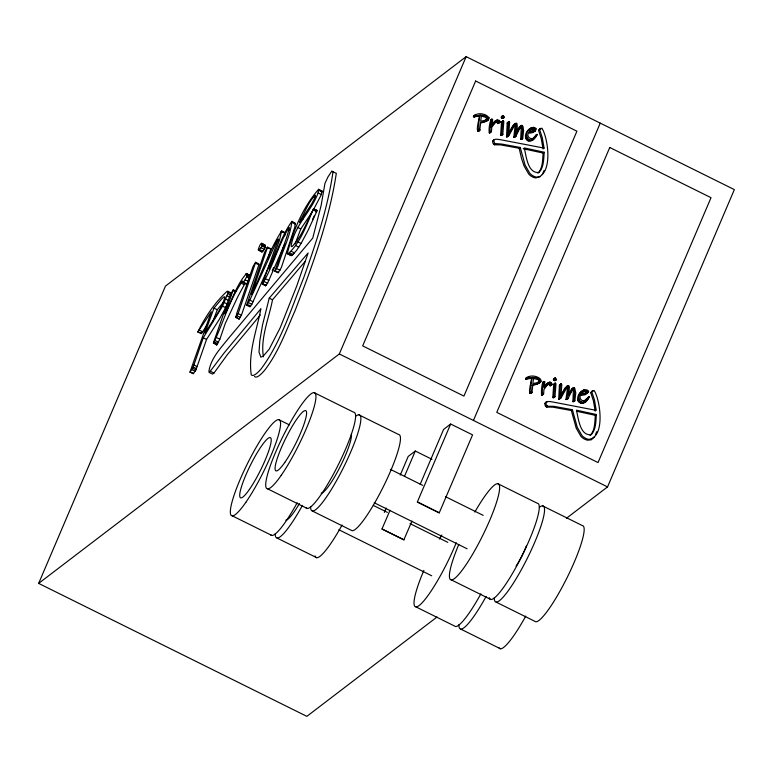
<?xml version="1.0" encoding="UTF-8"?>
<svg xmlns="http://www.w3.org/2000/svg" width="773" height="773" viewBox="0 0 773 773"><rect width="100%" height="100%" fill="white"/><g stroke="black" fill="none" stroke-linecap="round" stroke-linejoin="round"><path stroke-width="1.16" d="M502.798 134.299L503.812 121.506L503.117 120.839L501.522 122.144L500.643 135.111L501.455 135.478L502.798 134.299L501.455 135.478M554.975 396.568L555.99 383.775L555.294 383.108L553.7 384.413L552.821 397.38L553.632 397.747L554.975 396.568L553.632 397.747M507.233 123.033L506.518 136.811L508.827 135.662L513.987 126.453L515.871 124.917L516.267 125.873L514.866 136.348L515.794 136.434L519.553 128.849L521.659 126.695L522.461 129.816L521.678 138.164L522.674 138.628L523.592 130.618L522.983 126.386L521.891 125.371L520.722 125.796L516.335 133.478L517.301 126.414L516.953 123.738L516.258 123.265L513.871 124.917L508.731 133.99L509.62 122.298L509.02 121.545L507.233 123.033L509.02 121.545M559.41 385.302L558.705 399.081L561.014 397.931L566.174 388.722L568.049 387.186L568.455 388.143L567.044 398.617L567.971 398.704L571.73 391.119L573.837 388.974L574.639 392.085L573.856 400.433L574.851 400.897L575.769 392.887L574.687 387.969L573.508 387.688L572.252 388.761L568.513 395.747L569.459 387.07L568.831 385.708L567.74 385.63L565.063 388.645L560.908 396.259L561.797 384.577L561.198 383.814L559.41 385.302L560.754 384.026M560.473 384.49L559.671 397.931L560.183 398.414L561.014 397.931M245.109 283.169L237.997 296.33L225.32 323.336L219.861 339.212L216.711 344.922L213.445 342.739L230.335 294.503L233.272 289.836L236.557 291.46M216.711 344.922L216.73 344.371M235.881 317.471L238.132 313.567L255.641 262.289L258.926 263.922L258.897 264.859L241.418 315.191L239.166 319.094L235.881 317.471L236.615 313.78L253.1 266.366L255.641 262.289M542.646 393.389C540.665 400.984 541.235 381.224 543.777 381.485L544.849 381.949L544.153 387.698L547.468 383.369M542.327 395.09L543.641 393.66L543.921 389.602L547.178 384.983M544.231 152.252C543.554 159.045 544.047 167.123 539.003 172.447C527.65 173.78 526.2 155.75 524.258 147.923L544.231 152.252L543.168 153.064C542.501 159.856 542.984 167.925 537.95 173.249M596.408 414.521C595.741 421.314 596.225 429.392 591.19 434.716C579.827 436.049 578.378 418.019 576.436 410.192L596.408 414.521L595.345 415.333C594.679 422.126 595.162 430.203 590.128 435.528M267.825 258.994L270.85 248.8L267.564 247.176L251.592 294.262C261.834 273.381 269.023 250.568 281.643 231.011L285.218 232.857L284.677 235.765M480.062 129.903C474.226 135.198 479.637 118.53 479.241 115.95L480.304 115.148C477.646 120.598 478.912 142.57 480.593 122.434C499.3 120.462 481.357 108.771 473.424 116.201L473.868 116.955L479.241 115.95M532.239 392.172C526.413 397.467 531.814 380.799 531.418 378.219L532.481 377.417C529.824 382.867 531.099 404.839 532.771 384.703C551.478 382.732 533.534 371.04 525.601 378.47L526.046 379.224L531.418 378.219M246.539 273.487L250.471 275.971L246.539 273.487C236.393 284.831 231.939 300.62 224.817 313.973L233.272 289.836M258.385 250.191L261.061 247.708L261.941 245.969L261.96 243.611C260.153 242.896 258.916 248.065 258.211 249.592L262.153 251.911L264.347 249.331L265.226 247.592L265.245 245.234L261.583 243.195M213.435 343.299C223.349 322.95 229.301 299.46 242.761 280.879L243.118 282.599L243.582 282.445L246.626 276.85L247.186 274.338M197.82 331.994L211.319 311.751L189.955 372.122L193.192 367.02L203.27 337.782L222.527 306.137L227.803 293.556L228.054 292.059L227.204 291.208C214.846 302.407 205.096 317.104 197.82 331.994L201.55 333.54L206.922 324.882M291.865 221.426C290.252 236.751 282.203 251.148 278.058 265.941L274.869 271.226L278.154 272.859L281.343 267.574L294.89 226.962L295.151 223.049L291.865 221.426C281.478 235.485 276.937 253.534 268.975 269.081L279.517 240.045L281.643 231.011M533.708 377.446L532.829 383.476C535.042 383.147 540.491 382.79 539.776 379.446L536.22 377.804L533.708 377.446L532.645 378.258L537.921 379.572L538.878 380.654L538.452 382.075M271.023 261.583L251.824 304.32L249.94 306.852L246.655 305.219L264.646 252.124L267.564 247.176M201.106 333.627L201.463 332.119M540.143 381.137L539.96 381.881L541.013 381.07M269.236 298.156L262.598 324.66L259.825 340.69L259.013 352.217L260.868 357.136L263.062 356.334L269.197 349.174L280.155 327.849L296.677 286.184L308.137 252.964L269.236 298.156L272.521 299.789L305.345 261.197M272.521 299.789C269.004 318.35 260.279 337.811 263.409 356.797M284.86 243.766L267.545 283.266L265.593 285.807L262.308 284.184L278.473 239.002L276.889 240.857L249.814 300.117L246.655 305.219M265.593 285.807L265.902 284.599M274.869 271.226L286.851 236.799L289.141 229.021L289.295 227.562L288.802 227.726C278.154 245.553 272.966 266.617 262.308 284.184M189.955 372.122L193.24 373.746L195.927 369.929L206.555 339.415L219.184 319.539L227.562 304.175L224.276 302.543M485.241 120.598L487.328 118.994L487.589 117.177L485.57 115.95L481.531 115.177L480.651 121.206L484.845 120.414L486.71 118.82L485.744 117.303L481.308 116.105M318.089 192.941L318.66 189.279C303.132 206.787 293.054 230.827 287.305 253.457L291.083 255.612L291.904 255.438L296.639 250.317L301.093 243.447L308.069 230.412L316.669 211.638L317.027 210.507L313.625 208.787C306.784 221.571 302.214 236.238 291.885 246.761L291.102 246.162C294.155 225.764 311.094 211.783 318.089 192.941L321.375 194.574L313.007 210.623M321.375 194.574L321.945 190.902L318.66 189.279M287.798 253.988C300.832 242.77 306.697 224.015 313.625 208.787M295.189 243.766L300.765 228.953L312.437 211.541M212.672 322.099L217.261 309.751L223.832 301.789M502.73 120.917L501.609 133.362L502.518 134.666M554.917 383.186L553.787 395.631L554.695 396.936M213.976 308.127L204.855 333.086C212.024 321.442 221.146 310.224 224.982 296.938L224.064 296.813L221.986 298.581L213.976 308.127L217.261 309.751M532.858 138.628C541.912 128.028 531.07 146.358 526.732 139.71C522.055 134.676 531.235 123.554 536.423 128.82L535.196 131.188L528.684 132.415C525.369 137.227 532.51 141.324 535.303 136.502C539.593 130.888 534.481 140.493 531.727 140.56M584.485 400.887L583.422 401.699C593.993 390.655 585.267 406.898 579.537 402.453C573.469 397.95 583.238 385.572 588.601 391.09L587.374 393.457L580.861 394.684C577.547 399.496 584.688 403.593 587.48 398.771C591.77 393.157 586.659 402.762 583.905 402.83M490.401 132.202C487.589 135.575 489.753 119.486 491.599 119.216L492.672 119.68L491.976 125.429L495.29 121.1M489.898 132.985L491.464 131.391L491.744 127.332L494.991 122.714M437.083 616.97L306.852 716.349L38.65 583.393L165.461 286.087L466.148 56.651L734.35 189.607L607.539 486.913L566.358 518.335M38.65 583.393L339.328 353.966L466.148 56.651M384.345 512.402L386.22 508.006M400.259 475.076L408.221 456.418L415.294 451.026L431.981 459.288M411.912 521.147L403.844 539.892L381.949 529.041L390.017 510.296M404.53 476.265L415.294 451.026M420.183 484.313L443.596 429.43L450.669 424.029L472.564 434.88L439.219 512.895L417.323 502.044L450.669 424.029M473.434 420.444L600.244 123.129M272.26 270.714L273.642 267.535M542.269 174.582L544.115 170.447M595.374 434.784L596.756 431.682M301.257 218.672L299.518 222.537L311.886 203.502L315.316 196.893L315.452 195.154C308.765 201.415 305.577 210.72 301.257 218.672L302.9 219.493M516.451 133.603L514.731 137.246L513.803 137.159L515.108 126.009L514.296 125.835L512.934 127.265M516.055 132.647L519.012 127.303L521.331 125.419M312.505 219.571L314.495 215.396M315.983 212.227L316.911 210.411M480.7 123.071L486.314 121.313L487.773 119.602M508.19 133.797L512.818 125.728L515.562 123.361M560.889 395.061L564.995 387.998L567.74 385.63M560.28 398.095L559.584 399.129M510.161 131.912L507.407 136.86M560.802 397.119L562.338 394.182M517.446 131.603L518.49 129.661M569.102 394.848L571.894 390.239L573.44 389.051M567.537 387.302L566.474 388.104L567.392 388.945L565.981 399.428L567.208 398.984M569.015 393.273L571.189 389.573L573.508 387.688M519.707 127.97L520.596 127.506L521.224 128.376L520.683 139.353L521.901 138.937M510.634 131.081L511.591 129.42M562.821 393.351L564.251 390.848M491.599 119.216C491.995 122.279 488.178 130.637 491.213 132.019M543.777 381.485C544.173 384.548 540.356 392.906 543.39 394.288M508.576 121.757L507.494 135.662L507.996 136.145L508.827 135.662M243.118 282.599L246.403 284.232L247.92 282.348M519.166 148.261L500.701 144.889L494.527 144.793L493.029 143.478L492.643 141.285C494.208 137.855 498.653 139.623 501.426 139.884L544.066 148.097L542.298 137.749L539.593 129.584L540.385 128.463L541.96 128.241C548.357 138.493 553.516 175.713 535.399 177.925A11.798 11.015 52.7 0 1 528.713 174.06L524.046 165.905L521.514 158.368L519.166 148.261L520.229 147.45L525.099 165.093L529.776 173.249A11.798 11.015 52.7 0 0 536.462 177.114L540.259 176.708M492.643 141.285L494.314 139.488M572.407 409.719L571.344 410.531L552.879 407.158L546.704 407.062L545.207 405.748L544.82 403.554C546.395 400.124 550.83 401.892 553.603 402.153L596.244 410.366L594.476 400.018L591.77 391.853L592.562 390.732L594.137 390.51C600.263 399.854 605.645 437.45 588.64 439.383A11.798 11.015 52.7 0 1 581.953 435.528L577.286 427.363L572.407 409.719L553.941 406.347L547.767 406.26L546.269 404.936L545.883 402.752L546.492 401.757M491.232 127.284L492.333 125.564M209.29 372.489L224.189 352.865L260.907 308.765C256.752 330.4 248.036 352.73 251.244 374.789A58.99 9.904 -63.6 0 0 261.38 368.576C281.246 341.569 291.15 308.794 303.605 278.048C315.915 243.418 327.733 208.179 333.028 171.732L331.762 171.22L328.013 176.872L324.94 183.423L321.172 205.289L312.746 238.103L228.45 338.41C220.595 348.333 210.952 358.112 208.932 371.175L209.29 372.489L212.575 374.122L213.966 373.069L227.475 354.488L260.366 314.988M535.264 129.632L533.901 130.879L535.206 129.226C533.302 127.12 529.998 129.342 529.09 131.458L534.964 130.077M584.204 394.046L587.383 391.496C585.48 389.399 582.175 391.611 581.267 393.728L585.258 393.235L587.441 391.901M504.44 117.351L503.117 118.414C499.841 118.858 502.083 114.23 503.832 116.211C505.986 118.482 501.126 117.419 502.614 115.795M542.81 147.759L541.235 138.551L538.53 130.386L540.385 128.463M556.618 379.62L554.628 380.654L553.458 379.678L553.739 378.876L555.4 377.91L556.405 379.137L556.357 379.881L555.681 379.843L553.739 378.876M554.792 378.065L553.458 379.678M595.181 411.178L593.413 400.829L590.717 392.665L592.562 390.732M492.005 124.492C493.396 121.931 498.672 117.254 500.054 122.076L497.967 123.554L496.285 121.912L495.309 122.231M544.182 386.761C545.583 384.2 550.849 379.524 552.231 384.345L550.144 385.824L548.463 384.181L547.487 384.5M492.865 124.888L496.913 121.139L499.648 122.549M544.511 387.833L549.091 383.408L551.825 384.828M565.111 389.534L565.855 388.616M594.447 436.851L591.374 439.789L587.577 440.195A11.798 11.015 52.7 0 1 580.9 436.33L576.223 428.174L571.344 410.531M580.61 393.824L584.03 391.467L585.586 391.679L586.378 392.713M529.437 129.217C524.471 132.347 526.094 142.145 532.79 139.749M581.615 391.486C576.648 394.616 578.272 404.424 584.968 402.018M498.585 123.361L500.025 121.67M550.763 385.63L552.231 384.345M531.708 385.514L536.82 384.374L540.685 381.727M473.424 116.201L474.545 115.544M474.786 115.051L474.922 116.143L480.304 115.148M525.601 378.47L526.732 377.813M526.964 377.321L527.109 378.412L532.481 377.417M503.117 118.414L503.165 117.68M555.294 380.683L555.352 379.949M284.251 233.233L284.928 232.634M529.061 130.782L531.853 129.197L533.399 129.4L534.201 130.444M535.042 131.265L532.819 132.57L529.428 133.207M537.419 382.867L539.506 381.263M473.52 116.684L474.583 115.882M473.868 116.955L474.922 116.143M474.351 116.887L475.414 116.076M486.536 117.989L487.589 117.177M486.7 118.385L487.763 117.573M486.71 118.82L487.773 118.018M486.565 119.332L487.628 118.52M487.956 118.259L489.019 117.448M486.275 119.796L487.328 118.994M487.966 118.858L489.019 118.056M487.444 120.259L488.507 119.457M486.951 120.83L488.014 120.018M477.569 130.057L478.632 129.255M490.536 120.028L492.179 119.177M477.569 130.56L478.632 129.748M492.527 119.351L491.116 119.989M477.695 131.014L478.758 130.202M478.004 131.226L479.057 130.415M478.642 131.149L479.946 130.164M495.261 121.129L497.242 119.912M501.204 117.11L502.257 116.298M503.223 115.641L501.551 116.597M501.281 117.399L502.344 116.597M495.851 121.95L496.913 121.139M496.285 121.912L497.348 121.1M501.58 117.815L502.643 117.003M498.025 121.168L499.087 120.366M496.884 122.231L497.938 121.419M502.006 118.192L503.068 117.38M502.45 118.385L503.503 117.573M497.31 122.781L498.372 121.97M498.778 122.028L499.841 121.216M497.628 123.313L498.691 122.511M497.967 123.554L500.054 122.076M503.117 120.839L501.677 121.728M502.537 121.883L503.59 121.071M489.193 132.598L490.256 131.797M489.328 132.869L490.391 132.057M489.531 132.985L490.584 132.173M509.378 121.776L507.513 122.569M500.643 135.111L501.706 134.299M516.258 123.265L514.499 124.173M500.923 135.488L501.986 134.676M515.591 124.24L516.654 123.429M514.296 125.835L515.359 125.023M514.808 125.728L515.871 124.917M515.108 126.009L516.171 125.197M493.667 144.367L494.73 143.556L501.764 144.078L520.229 147.45M494.527 144.793L495.59 143.981M506.518 136.811L507.581 136.009M519.659 126.608L521.891 125.371M506.943 136.956L507.996 136.145M520.2 127.584L521.263 126.782M520.596 127.506L521.659 126.695M520.963 127.767L522.026 126.956M521.224 128.376L522.287 127.564M513.803 137.159L514.866 136.348M514.142 137.352L516.084 135.903M514.731 137.246L515.794 136.434M529.969 128.84L531.882 127.622M532.5 128.115L533.563 127.303M532.868 129.226L533.921 128.424M533.399 129.4L534.462 128.598M520.683 139.353L521.746 138.551M533.853 129.68L534.916 128.878M521.021 139.555L522.084 138.744M521.611 139.44L522.674 138.628M534.143 130.038L535.206 129.226M525.514 137.575L526.577 136.773M525.775 138.406L526.838 137.594M526.191 139.111L527.254 138.299M538.53 130.386L539.593 129.584M526.732 139.71L527.795 138.898M527.36 140.184L528.423 139.372M528.075 140.531L529.138 139.729M535.679 135.381L537.022 134.309M528.887 140.773L529.94 139.961M535.438 135.758L537.148 134.444M536.095 135.565L537.158 134.753M530.838 140.821L531.901 140.01M543.004 148.909L544.066 148.097M525.698 378.963L526.761 378.152M526.046 379.224L527.109 378.412M526.529 379.156L527.592 378.355M538.713 380.258L539.776 379.446M538.878 380.654L539.94 379.852M538.887 381.089L539.95 380.287M538.742 381.601L539.805 380.799M539.139 383.099L540.192 382.287M529.747 392.336L530.809 391.524M544.356 381.447L542.714 382.297M529.747 392.829L530.809 392.017M543.641 382.432L544.704 381.62M529.872 393.283L530.935 392.471M530.181 393.496L531.244 392.684M530.819 393.418L532.124 392.433M547.439 383.408L549.419 382.181M553.381 379.379L555.4 377.91M550.183 382.133L548.357 382.983M548.028 384.22L549.091 383.408M549.68 383.128L550.743 382.316M548.463 384.181L549.526 383.369M553.758 380.084L554.821 379.272M554.183 380.461L555.246 379.649M549.062 384.5L550.125 383.688M554.628 380.654L555.681 379.843M549.487 385.051L550.55 384.239M549.816 385.592L550.869 384.78M550.144 385.824L551.207 385.012M553.855 383.997L555.294 383.108M541.38 394.877L542.433 394.066M541.515 395.138L543.641 393.66M541.709 395.254L542.772 394.443M542.076 395.254L543.139 394.452M559.7 384.838L561.198 383.814M560.135 384.625L561.556 384.046M552.821 397.38L553.883 396.568M544.82 403.554L545.883 402.752M566.677 386.442L568.435 385.543M553.101 397.757L554.164 396.945M566.986 387.998L568.049 387.186M567.285 388.278L568.348 387.466M545.844 406.637L546.907 405.825M546.704 407.062L547.767 406.26M558.705 399.081L559.758 398.279M574.078 387.64L571.836 388.877M559.121 399.226L560.183 398.414M572.378 389.853L573.837 388.974M572.774 389.776L574.204 389.234M574.851 400.897L572.861 401.631L573.402 390.645L574.465 389.834M565.981 399.428L567.044 398.617M566.329 399.622L568.261 398.172M566.918 399.515L567.971 398.704M582.146 391.109L584.059 389.892M585.045 391.505L586.108 390.694M585.586 391.679L586.639 390.867M572.861 401.631L573.924 400.82M573.199 401.825L574.262 401.013M586.031 391.95L587.094 391.148M586.321 392.307L587.383 391.496M586.079 393.157L587.142 392.346M577.702 399.854L578.755 399.042M588.678 391.853L584.997 394.848L579.798 395.496M577.953 400.675L579.016 399.863M578.368 401.38L579.431 400.569M590.717 392.665L591.77 391.853M578.909 401.979L579.972 401.168M579.537 402.453L580.6 401.641M580.252 402.801L581.315 401.999M588.137 397.39L589.2 396.588M587.857 397.651L588.92 396.839M581.064 403.042L582.127 402.231M587.615 398.027L589.326 396.713M588.272 397.834L589.335 397.022M584.262 401.4L585.325 400.588M583.016 403.091L584.079 402.279M249.824 275.12L249.051 275.546L245.775 273.913M270.328 249.051L270.85 248.8M532.017 131.777L533.138 131.352M320.959 191.279L321.945 190.902M530.829 128.434L531.669 128.192M583.006 390.703L583.847 390.462M545.438 402.569L546.907 402.25M527.592 377.649L529.321 377.321M539.322 129.275L540.897 129.052M591.5 391.544L593.084 391.322M496.179 120.714L496.942 120.675M230.489 292.832L231.34 293.682L228.054 292.059M523.195 148.735L543.168 153.064M576.455 411.207L595.345 415.333M331.762 171.22L336.313 173.355C329.124 220.74 312.244 266.086 295.064 310.64C286.039 330.95 278.444 352.469 264.666 370.209A58.99 9.904 -63.6 0 1 254.52 376.422M318.853 190.322L322.138 191.955M313.809 196.506L315.452 197.328M313.741 208.874L317.027 210.507M313.384 210.005L316.669 211.638M292.107 222.498L295.383 224.122M297.479 227.33L300.765 228.953M287.817 229.243L289.46 230.064M281.932 231.233L285.218 232.857M280.966 231.6L282.609 232.422M297.808 241.823L301.093 243.447M295.528 245.514L298.813 247.147M276.889 240.857L278.531 241.669M291.276 251.331L294.561 252.955M289.778 252.926L293.064 254.549M288.619 253.805L291.904 255.438M287.305 253.457L291.083 255.612M261.293 243.369L265.245 245.234M262.057 244.819L265.342 246.452M267.043 247.428L269.506 248.645M261.941 245.969L265.226 247.592M261.061 247.708L264.347 249.331M259.622 249.631L262.907 251.254M259.032 249.998L261.67 251.824M258.868 250.288L262.153 251.911M276.821 268.685L280.106 270.308M275.391 270.898L278.676 272.531M255.612 263.235L258.897 264.859M265.535 278.792L268.82 280.415M264.26 281.643L267.545 283.266M247.051 275.459L250.336 277.082M262.83 283.855L266.115 285.479M246.626 276.85L249.09 278.067M245.167 279.865L248.442 281.498M241.823 281.546L246.867 284.068M240.809 283.024L244.094 284.657M233.195 290.609L235.659 291.827M249.814 300.117L253.1 301.75M227.851 291.276L231.137 292.899M248.539 302.687L251.824 304.32M227.803 293.556L231.088 295.189M247.408 304.465L250.694 306.089M227.088 295.779L230.373 297.412M339.328 353.966L607.539 486.913M225.803 299.093L228.267 300.32M238.132 313.567L241.418 315.191M222.527 306.137L225.813 307.76M237.079 315.79L240.355 317.413M235.717 316.92L239.166 319.094M216.575 337.588L219.861 339.212M199.415 330.187L202.7 331.82M198.265 331.917L201.55 333.54M215.281 340.642L218.566 342.275M214.527 342.024L217.812 343.656M203.27 337.782L206.555 339.415M213.445 342.739L215.909 343.966M314.031 392.578L353.657 412.222A53.54 8.996 -63.6 0 1 338.004 465.375A53.54 8.996 -63.6 0 1 305.944 507.61M358.914 414.83L398.539 434.474A53.54 8.996 -63.6 0 1 384.944 483.425A53.54 8.996 -63.6 0 1 352.15 530.732L312.514 511.088M497.725 483.637L537.351 503.281A53.54 8.996 -63.6 0 1 520.644 558.512A53.54 8.996 -63.6 0 1 489.261 597.693M542.607 505.88L582.233 525.524A53.54 8.996 -63.6 0 1 568.638 574.484A53.54 8.996 -63.6 0 1 535.834 621.792L496.208 602.148M213.725 343.135L217 344.768M210.681 371.446L213.966 373.069M193.752 364.943L197.038 366.566M193.192 367.02L196.477 368.644M192.641 368.296L195.927 369.929M191.878 369.726L195.163 371.349M390.336 469.337L422.734 485.386M445.403 496.633L483.193 515.359M190.38 371.948L193.665 373.572M278.657 419.575L289.363 424.879M417.43 501.957L439.325 512.818M374.229 502.759L467.085 548.782M373.32 505.426L387.36 512.383M410.028 523.621L447.818 542.356M382.055 528.954L403.95 539.805M267.632 488.845L307.258 508.489M451.326 579.895L490.952 599.539M338.854 529.747L431.711 575.779M232.258 515.833L271.883 535.476M277.14 538.085L316.775 557.729M415.951 606.892L455.577 626.536A53.54 8.996 -63.6 0 0 480.874 593.828M460.834 629.135L500.46 648.779M520.838 126.183L521.446 126.511M494.73 143.556L493.705 140.483M560.502 384.857L560.744 385.379M573.141 390.036L573.402 390.645M531.09 392.346L531.177 392.984M478.902 130.077L478.999 130.714M526.326 545.912A18.591 3.121 -63.6 0 1 516.064 566.039M297.18 502.779A53.54 8.996 -63.6 0 1 270.569 534.607M525.756 616.081A53.54 8.996 -63.6 0 1 499.145 647.909M486.12 596.437A53.54 8.996 -63.6 0 1 458.93 624.642M456.254 542.723A53.54 8.996 -63.6 0 1 419.981 604.853A53.54 8.996 -63.6 0 1 423.865 570.416M439.451 539.052A53.54 8.996 -63.6 0 1 441.837 534.964M302.436 505.378A53.54 8.996 -63.6 0 1 275.246 533.583M342.062 525.022A53.54 8.996 -63.6 0 1 315.075 555.874M299.451 503.523A33.577 5.643 -63.6 0 1 285.788 520.142M355.638 416.251A53.54 8.996 -63.6 0 1 343.473 467.559A53.54 8.996 -63.6 0 1 310.62 506.595M351.329 433.933A33.577 5.643 -63.6 0 1 339.791 467.414A33.577 5.643 -63.6 0 1 321.162 493.145M474.825 512.055A53.54 8.996 -63.6 0 1 498.469 495.435A53.54 8.996 -63.6 0 1 460.36 572.503A53.54 8.996 -63.6 0 1 458.776 544.53M539.332 507.31A53.54 8.996 -63.6 0 1 527.157 558.618A53.54 8.996 -63.6 0 1 494.305 597.645M475.646 81.01L362.672 345.889L463.926 396.085L576.909 131.207L475.646 81.01M609.752 147.488L496.768 412.367L598.031 462.563L711.015 197.685L609.752 147.488M245.843 502.324A53.54 8.996 -63.6 0 0 280.348 421.43A53.54 8.996 -63.6 0 0 240.171 479.366A53.54 8.996 -63.6 0 0 245.843 502.324M249.428 489.415A33.577 5.643 -63.6 0 0 271.072 438.678A33.577 5.643 -63.6 0 0 245.872 475.018A33.577 5.643 -63.6 0 0 249.428 489.415M281.217 475.327A53.54 8.996 -63.6 0 0 315.722 394.433A53.54 8.996 -63.6 0 0 275.546 452.369A53.54 8.996 -63.6 0 0 281.217 475.327M284.802 462.428A33.577 5.643 -63.6 0 0 306.446 411.69A33.577 5.643 -63.6 0 0 281.246 448.021A33.577 5.643 -63.6 0 0 284.802 462.428"/></g></svg>
